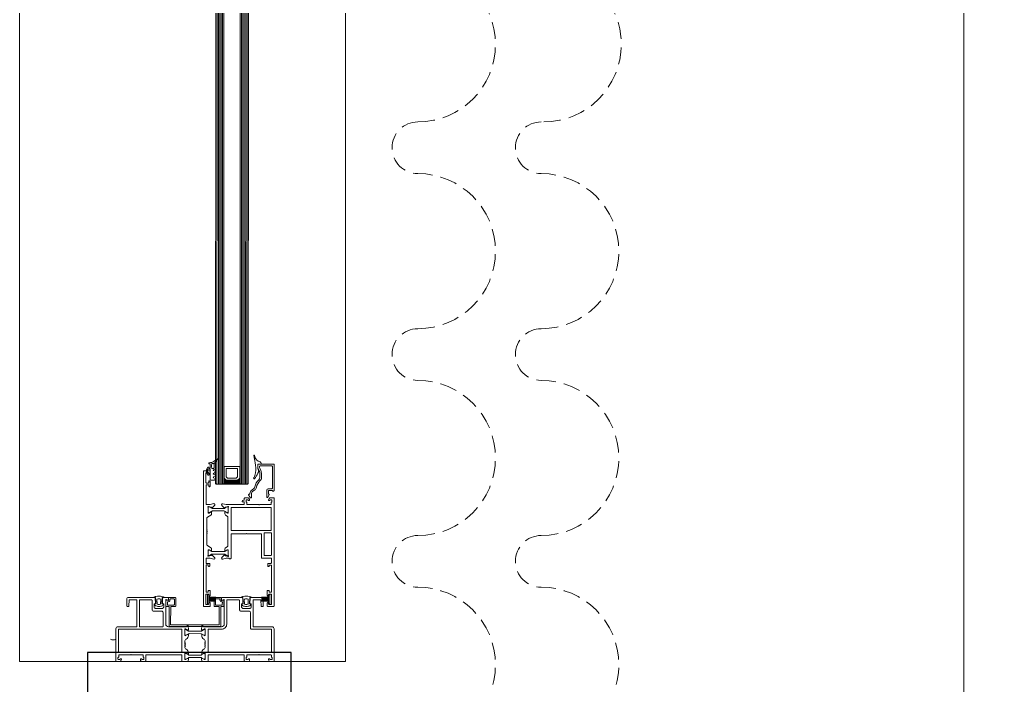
# Model space of a CAD drawing. Header units: centimetres. Extents: x 118932 to 154602, y -32682 to -23521.
# Drawn here: x 140814.1 to 140886.1, y -28168.4 to -28119.4 of the extents above; entities that cross this region are included whole.
import ezdxf

# ---------------------------------------------------------------- set-up
doc = ezdxf.new("R2010")
doc.units = ezdxf.units.CM
doc.header["$LTSCALE"] = 50
doc.header["$MEASUREMENT"] = 0
doc.linetypes.add('HIDDEN', pattern=[0.375, 0.25, -0.125])
doc.layers.add('GEN_02_TF_Halı', color=7, linetype='Continuous', lineweight=5, true_color=0x903373, transparency=0.8)
for name, color, linetype, lineweight, true_color in [('GEN_02_TF_Mobilya', 7, 'Continuous', 5, 0x745e3d), ('GEN_02_TF_Pencere', 7, 'Continuous', 9, 0x6093ac), ('GEN_05_ML_Mermer', 7, 'Continuous', 9, 0x9d8692), ('ÖRÜLECEK DUVARLAR', 7, 'Continuous', 30, 0xfaca30)]:
    doc.layers.add(name, color=color, linetype=linetype, lineweight=lineweight, true_color=true_color)

# ---------------------------------------------------------------- blocks, each defined once
blk = doc.blocks.new('b blok level 1 örülecek duvar')
at = {"layer": 'ÖRÜLECEK DUVARLAR', "elevation": 0.003}
blk.add_lwpolyline([(-862.981, 728.523), (-877.981, 728.523), (-877.983, 667.427), (-862.983, 667.427)], close=True, dxfattribs=at)
blk = doc.blocks.new('P4_')
at = {"layer": 'GEN_02_TF_Pencere', "linetype": 'Continuous'}
for p, q in [((108152.614, 6102.42, 0), (108152.614, 6101.91, 0)), ((108152.634, 6102.42, 0), (108152.634, 6101.91, 0)), ((108152.654, 6102.42, 0), (108152.654, 6101.91, 0)), ((108152.674, 6102.42, 0), (108152.674, 6101.91, 0)), ((108152.694, 6102.42, 0), (108152.694, 6101.91, 0)), ((108152.714, 6102.42, 0), (108152.714, 6101.91, 0)), ((108152.734, 6102.42, 0), (108152.734, 6101.91, 0)), ((108152.754, 6102.42, 0), (108152.754, 6101.91, 0)), ((108152.774, 6102.42, 0), (108152.774, 6101.91, 0)), ((108152.794, 6102.42, 0), (108152.794, 6101.91, 0)), ((108152.814, 6102.42, 0), (108152.814, 6101.91, 0)), ((108152.834, 6102.42, 0), (108152.834, 6101.91, 0)), ((108152.854, 6102.42, 0), (108152.854, 6101.91, 0)), ((108152.874, 6102.42, 0), (108152.874, 6101.91, 0)), ((108152.894, 6102.42, 0), (108152.894, 6101.91, 0)), ((108152.914, 6102.42, 0), (108152.914, 6101.91, 0)), ((108152.614, 6098.014, 0), (108152.614, 6098.524, 0)), ((108152.634, 6098.014, 0), (108152.634, 6098.524, 0)), ((108152.654, 6098.014, 0), (108152.654, 6098.524, 0)), ((108152.674, 6098.014, 0), (108152.674, 6098.524, 0)), ((108152.694, 6098.014, 0), (108152.694, 6098.524, 0)), ((108152.714, 6098.014, 0), (108152.714, 6098.524, 0)), ((108152.734, 6098.014, 0), (108152.734, 6098.524, 0)), ((108152.754, 6098.014, 0), (108152.754, 6098.524, 0)), ((108152.774, 6098.014, 0), (108152.774, 6098.524, 0)), ((108152.794, 6098.014, 0), (108152.794, 6098.524, 0)), ((108152.814, 6098.014, 0), (108152.814, 6098.524, 0)), ((108152.834, 6098.014, 0), (108152.834, 6098.524, 0)), ((108152.854, 6098.014, 0), (108152.854, 6098.524, 0)), ((108152.874, 6098.014, 0), (108152.874, 6098.524, 0)), ((108152.894, 6098.014, 0), (108152.894, 6098.524, 0)), ((108152.914, 6098.014, 0), (108152.914, 6098.524, 0))]:
    blk.add_line(p, q, dxfattribs=at)
at = {"layer": 'GEN_02_TF_Pencere'}
for p, q in [((108142.74, 6101.859, 0), (108142.778, 6101.859, 0)), ((108142.778, 6101.859, 0), (108142.778, 6101.859, 0)), ((108142.808, 6101.834, 0), (108142.808, 6101.649, 0)), ((108142.838, 6101.624, 0), (108143.099, 6101.624, 0)), ((108143.148, 6101.635, 0), (108143.168, 6101.644, 0)), ((108143.836, 6101.318, 0), (108143.823, 6101.32, 0)), ((108144.238, 6100.918, 0), (108051.358, 6100.919, 0)), ((108144.288, 6100.818, 0), (108051.358, 6100.819, 0)), ((108144.288, 6100.718, 0), (108051.358, 6100.719, 0)), ((108144.288, 6100.618, 0), (108051.358, 6100.619, 0)), ((108144.288, 6100.518, 0), (108051.358, 6100.519, 0)), ((108144.238, 6100.918, 0), (108144.288, 6100.868, 0)), ((108144.288, 6100.868, 0), (108144.288, 6100.368, 0)), ((108144.288, 6100.418, 0), (108051.358, 6100.419, 0)), ((108144.288, 6100.318, 0), (108051.358, 6100.319, 0)), ((108142.988, 6099.148, 0), (108142.988, 6100.288, 0)), ((108142.988, 6100.288, 0), (108143.838, 6100.288, 0)), ((108143.138, 6099.298, 0), (108143.138, 6100.138, 0)), ((108143.138, 6100.138, 0), (108143.738, 6100.138, 0)), ((108143.738, 6100.138, 0), (108143.838, 6100.038, 0)), ((108143.838, 6100.288, 0), (108143.988, 6100.138, 0)), ((108143.838, 6100.038, 0), (108143.838, 6099.398, 0)), ((108144.288, 6100.318, 0), (108143.913, 6100.318, 0)), ((108143.913, 6100.318, 0), (108144.063, 6100.168, 0)), ((108143.928, 6100.318, 0), (108143.928, 6100.303, 0)), ((108143.968, 6100.318, 0), (108143.968, 6100.263, 0)), ((108143.988, 6100.138, 0), (108143.988, 6099.298, 0)), ((108144.008, 6100.318, 0), (108144.008, 6100.223, 0)), ((108144.048, 6100.318, 0), (108144.048, 6100.183, 0)), ((108144.063, 6100.168, 0), (108144.063, 6099.268, 0)), ((108144.088, 6100.318, 0), (108144.088, 6099.118, 0)), ((108144.128, 6100.318, 0), (108144.128, 6099.118, 0)), ((108144.168, 6100.318, 0), (108144.168, 6099.118, 0)), ((108144.208, 6100.318, 0), (108144.208, 6099.118, 0)), ((108144.288, 6100.368, 0), (108144.238, 6100.318, 0)), ((108144.248, 6100.318, 0), (108144.248, 6099.118, 0)), ((108144.288, 6099.118, 0), (108144.288, 6100.318, 0)), ((108144.288, 6100.318, 0), (108144.288, 6100.318, 0)), ((108144.288, 6100.318, 0), (108144.288, 6099.118, 0)), ((108144.288, 6099.118, 0), (108051.358, 6099.119, 0)), ((108144.288, 6099.018, 0), (108051.358, 6099.019, 0)), ((108143.838, 6099.148, 0), (108142.988, 6099.148, 0)), ((108143.738, 6099.298, 0), (108143.138, 6099.298, 0)), ((108143.838, 6099.398, 0), (108143.738, 6099.298, 0)), ((108143.988, 6099.298, 0), (108143.838, 6099.148, 0)), ((108144.063, 6099.268, 0), (108143.913, 6099.118, 0)), ((108143.913, 6099.118, 0), (108144.288, 6099.118, 0)), ((108143.928, 6099.133, 0), (108143.928, 6099.118, 0)), ((108143.968, 6099.173, 0), (108143.968, 6099.118, 0)), ((108144.008, 6099.213, 0), (108144.008, 6099.118, 0)), ((108144.048, 6099.253, 0), (108144.048, 6099.118, 0)), ((108144.238, 6099.118, 0), (108144.288, 6099.068, 0)), ((108144.288, 6099.068, 0), (108144.288, 6098.568, 0)), ((108144.288, 6098.918, 0), (108051.358, 6098.919, 0)), ((108144.288, 6098.818, 0), (108051.358, 6098.819, 0)), ((108144.288, 6098.718, 0), (108051.358, 6098.719, 0)), ((108144.288, 6098.618, 0), (108051.358, 6098.619, 0)), ((108144.238, 6098.518, 0), (108051.358, 6098.519, 0)), ((108142.411, 6098.625, 0), (108142.589, 6098.41, 0)), ((108142.674, 6098.466, 0), (108142.463, 6098.665, 0)), ((108142.753, 6098.306, 0), (108142.753, 6098.325, 0)), ((108143.087, 6098.512, 0), (108142.833, 6098.512, 0)), ((108142.853, 6098.414, 0), (108143.038, 6098.414, 0)), ((108143.138, 6098.326, 0), (108143.138, 6098.307, 0)), ((108143.138, 6098.326, 0), (108143.138, 6098.326, 0)), ((108143.22, 6098.361, 0), (108143.181, 6098.454, 0)), ((108143.181, 6098.454, 0), (108143.181, 6098.454, 0)), ((108143.353, 6098.497, 0), (108143.275, 6098.358, 0)), ((108143.484, 6098.361, 0), (108143.428, 6098.494, 0)), ((108143.617, 6098.498, 0), (108143.539, 6098.358, 0)), ((108143.748, 6098.362, 0), (108143.693, 6098.495, 0)), ((108143.859, 6098.495, 0), (108143.804, 6098.362, 0)), ((108143.967, 6098.441, 0), (108143.935, 6098.498, 0)), ((108143.978, 6098.15, 0), (108143.978, 6098.402, 0)), ((108144.288, 6098.568, 0), (108144.238, 6098.518, 0)), ((108142.773, 6098.036, 0), (108142.773, 6098.096, 0)), ((108142.803, 6098.123, 0), (108143.103, 6098.123, 0)), ((108143.039, 6098.219, 0), (108142.853, 6098.218, 0)), ((108143.04, 6097.945, 0), (108143.204, 6097.841, 0)), ((108143.103, 6098.009, 0), (108143.063, 6098.008, 0)), ((108143.103, 6098.123, 0), (108143.103, 6098.009, 0)), ((108143.183, 6097.938, 0), (108143.183, 6098.097, 0)), ((108143.192, 6098.115, 0), (108143.192, 6098.115, 0)), ((108143.204, 6097.841, 0), (108143.454, 6097.841, 0)), ((108143.213, 6098.123, 0), (108143.443, 6098.123, 0)), ((108143.443, 6097.912, 0), (108143.213, 6097.912, 0)), ((108143.454, 6097.841, 0), (108143.617, 6097.945, 0)), ((108143.473, 6098.097, 0), (108143.473, 6097.938, 0)), ((108143.553, 6098.009, 0), (108143.553, 6098.124, 0)), ((108143.553, 6098.124, 0), (108143.948, 6098.124, 0)), ((108143.593, 6098.009, 0), (108143.553, 6098.009, 0))]:
    blk.add_line(p, q, dxfattribs=at)
at = {"layer": 'GEN_02_TF_Pencere', "extrusion": (0, 0, -1), "elevation": 0}
for points in [[(-108142.838, 6102.824), (-108144.758, 6102.824, 0.41421), (-108144.788, 6102.794), (-108144.788, 6102.734, 0.41421), (-108144.758, 6102.704), (-108144.738, 6102.704), (-108144.738, 6102.404), (-108145.008, 6102.404), (-108145.028, 6102.439, 0.414213), (-108145.069, 6102.45), (-108145.24, 6102.351, 0.767327), (-108145.222, 6102.284), (-108144.718, 6102.284, 0.414213), (-108144.618, 6102.384), (-108144.618, 6102.654, -0.414213), (-108144.568, 6102.704), (-108142.978, 6102.704, -0.414213), (-108142.928, 6102.654), (-108142.928, 6101.794, -0.414213), (-108142.978, 6101.744), (-108143.03, 6101.744, -0.127549), (-108143.064, 6101.753, 0.13898), (-108143.658, 6101.893), (-108143.807, 6101.893, 0.215322), (-108144.047, 6101.784, -0.168624), (-108144.504, 6101.526, 0.197358), (-108144.709, 6101.395), (-108144.817, 6101.24, -0.244575), (-108144.964, 6101.164), (-108145.243, 6101.164, 0.767327), (-108145.271, 6101.062), (-108145.073, 6100.948, 0.577351), (-108145.028, 6100.974), (-108145.028, 6101.044), (-108144.964, 6101.044, 0.244575), (-108144.718, 6101.172), (-108144.61, 6101.326, -0.197358), (-108144.482, 6101.408, 0.168624), (-108143.957, 6101.705, -0.215322), (-108143.807, 6101.773), (-108143.56, 6101.773, -0.114883), (-108143.124, 6101.649, 0.126996), (-108143.027, 6101.624), (-108142.838, 6101.624, 0.414213), (-108142.808, 6101.654), (-108142.808, 6102.794, 0.414213), (-108142.838, 6102.824)], [(-108145.318, 6102.819), (-108153.258, 6102.824, 0.198912), (-108153.279, 6102.815, 0.198912), (-108153.288, 6102.794), (-108153.288, 6102.354, 0.414214), (-108153.258, 6102.324), (-108153.058, 6102.324, 0.414214), (-108152.988, 6102.394, 0.414214), (-108153.018, 6102.424), (-108153.098, 6102.424, -0.414214), (-108153.148, 6102.474), (-108153.148, 6102.594, -0.414214), (-108153.098, 6102.644), (-108152.428, 6102.643, -0.414214), (-108152.378, 6102.593), (-108152.378, 6102.473, -0.414214), (-108152.428, 6102.423), (-108152.508, 6102.423, 0.414214), (-108152.538, 6102.393, 0.414214), (-108152.468, 6102.323), (-108152.158, 6102.323, 0.414214), (-108152.108, 6102.373), (-108152.108, 6102.443, 0.414214), (-108152.138, 6102.473), (-108152.238, 6102.473), (-108152.238, 6102.623), (-108150.238, 6102.622), (-108150.238, 6102.472), (-108150.308, 6102.472, 0.414214), (-108150.338, 6102.442), (-108150.338, 6102.382, 0.414214), (-108150.308, 6102.352), (-108150.148, 6102.352, 0.414214), (-108150.118, 6102.382), (-108150.118, 6102.592, -0.414214), (-108150.088, 6102.622), (-108149.738, 6102.622), (-108149.738, 6101.921, 0.414213), (-108149.708, 6101.891), (-108147.938, 6101.89), (-108147.939, 6100.81), (-108147.909, 6100.78), (-108147.939, 6100.75), (-108147.94, 6099.67), (-108149.689, 6099.671, 0.414277), (-108149.789, 6099.571), (-108149.789, 6099.536, 0.339312), (-108149.774, 6099.517), (-108149.754, 6099.512, -0.339802), (-108149.74, 6099.492), (-108149.74, 6099.306), (-108149.81, 6099.045, 0.700085), (-108149.702, 6098.97), (-108149.684, 6098.982), (-108149.513, 6099.155, 0.617948), (-108149.529, 6099.215, -0.283637), (-108149.551, 6099.237), (-108149.602, 6099.421), (-108149.602, 6099.439, -0.673161), (-108149.551, 6099.46, 0.202488), (-108149.529, 6099.451), (-108149.142, 6099.451, -0.414214), (-108149.112, 6099.421), (-108149.112, 6099.399, -0.137872), (-108149.117, 6099.384), (-108149.21, 6099.231, 0.585524), (-108149.193, 6099.201), (-108149.05, 6099.201, 0.261413), (-108148.965, 6099.249), (-108148.889, 6099.373, -0.261413), (-108148.803, 6099.421), (-108147.897, 6099.42), (-108146.726, 6099.42, -0.261413), (-108146.641, 6099.372), (-108146.565, 6099.247, 0.261413), (-108146.48, 6099.199), (-108146.337, 6099.199, 0.585524), (-108146.32, 6099.23), (-108146.413, 6099.382, -0.137872), (-108146.417, 6099.398), (-108146.417, 6099.419, -0.414214), (-108146.387, 6099.449), (-108146, 6099.449, 0.202488), (-108145.979, 6099.458, -0.673161), (-108145.927, 6099.437), (-108145.927, 6099.419), (-108145.978, 6099.235, -0.283637), (-108146.001, 6099.213, 0.617948), (-108146.017, 6099.153), (-108145.846, 6098.98), (-108145.828, 6098.967, 0.700085), (-108145.72, 6099.043), (-108145.79, 6099.304), (-108145.789, 6100.589, -0.414214), (-108145.759, 6100.619), (-108145.619, 6100.619, -0.414214), (-108145.589, 6100.589), (-108145.589, 6100.499, 0.463003), (-108145.555, 6100.47, 0.372825), (-108145.469, 6100.568), (-108145.469, 6100.589, -0.414214), (-108145.439, 6100.619), (-108145.369, 6100.619, 0.414214), (-108145.289, 6100.699), (-108145.289, 6100.869, 0.414214), (-108145.439, 6101.019), (-108145.459, 6101.019, 0.414214), (-108145.489, 6100.989), (-108145.489, 6100.948, 0.380812), (-108145.464, 6100.919, -0.365977), (-108145.439, 6100.889), (-108145.439, 6100.799, -0.414214), (-108145.469, 6100.769), (-108145.579, 6100.769, -0.365977), (-108145.609, 6100.794, 0.369187), (-108145.638, 6100.819), (-108145.759, 6100.819, -0.414214), (-108145.789, 6100.849), (-108145.788, 6101.689), (-108145.818, 6101.719), (-108145.788, 6101.749), (-108145.788, 6102.589, -0.414214), (-108145.758, 6102.619), (-108145.637, 6102.619, 0.365995), (-108145.607, 6102.644, -0.365977), (-108145.578, 6102.669), (-108145.468, 6102.669, -0.414214), (-108145.438, 6102.639), (-108145.438, 6102.549, -0.374045), (-108145.463, 6102.52, 0.366034), (-108145.488, 6102.49), (-108145.488, 6102.449, 0.414214), (-108145.458, 6102.419), (-108145.438, 6102.419, 0.414214), (-108145.288, 6102.569), (-108145.288, 6102.789, 0.414214), (-108145.318, 6102.819)], [(-108147.867, 6102.099, -0.198912), (-108147.888, 6102.09), (-108149.508, 6102.091, -0.414214), (-108149.538, 6102.121), (-108149.538, 6102.592, -0.414214), (-108149.508, 6102.622), (-108147.888, 6102.621, -0.414214), (-108147.858, 6102.591), (-108147.858, 6102.12, -0.198912), (-108147.867, 6102.099)], [(-108157.328, 6102.824), (-108154.938, 6102.824, -0.414214), (-108154.788, 6102.674), (-108154.788, 6101.313, 0.414214), (-108154.758, 6101.283), (-108152.827, 6101.283, 0.414214), (-108152.797, 6101.313), (-108152.797, 6101.824, 0.400696), (-108152.826, 6101.854), (-108153.259, 6101.874, -0.400696), (-108153.288, 6101.904), (-108153.288, 6101.994, -0.414214), (-108153.258, 6102.024), (-108152.737, 6102.024, -0.414214), (-108152.637, 6101.924), (-108152.637, 6101.103, -0.399104), (-108152.684, 6101.053), (-108153.058, 6101.033, -0.429487), (-108153.09, 6101.063), (-108153.09, 6101.083, 0.414214), (-108153.14, 6101.133), (-108153.338, 6101.133, 0.414214), (-108153.438, 6101.033), (-108153.438, 6100.533, 0.414214), (-108153.338, 6100.433), (-108153.14, 6100.433, 0.414214), (-108153.09, 6100.483), (-108153.09, 6100.503, -0.429495), (-108153.058, 6100.533), (-108152.684, 6100.514, -0.399096), (-108152.637, 6100.464), (-108152.637, 6098.988, -0.414214), (-108152.667, 6098.958), (-108152.805, 6098.958, -0.518649), (-108152.833, 6098.998), (-108152.791, 6099.118, 0.518649), (-108152.819, 6099.158), (-108154.588, 6099.158, 0.414214), (-108154.788, 6098.958), (-108154.788, 6097.655, 0.41134), (-108154.758, 6097.625, -0.312805), (-108154.74, 6097.611), (-108154.709, 6097.528, -0.493156), (-108154.726, 6097.501), (-108155.026, 6097.475, -0.957545), (-108155.031, 6097.514, 0.268123), (-108155.016, 6097.527), (-108154.958, 6097.686, 0.843087), (-108154.968, 6097.745), (-108155.419, 6097.745, 0.577366), (-108155.445, 6097.7), (-108155.355, 6097.542, 0.182928), (-108155.344, 6097.533, -0.849637), (-108155.35, 6097.495), (-108155.442, 6097.495, -0.267944), (-108155.702, 6097.645), (-108155.731, 6097.695, 0.267964), (-108155.818, 6097.745), (-108155.941, 6097.745), (-108155.963, 6097.707), (-108155.985, 6097.745), (-108156.043, 6097.745, -1), (-108156.103, 6097.745), (-108156.183, 6097.745, -1), (-108156.243, 6097.745), (-108156.328, 6097.745, 0.267966), (-108156.415, 6097.695), (-108156.444, 6097.645, -0.267944), (-108156.704, 6097.495), (-108156.796, 6097.495, -0.849744), (-108156.802, 6097.533, 0.182697), (-108156.791, 6097.542), (-108156.701, 6097.7, 0.577366), (-108156.727, 6097.745), (-108157.178, 6097.745, 0.843081), (-108157.188, 6097.686), (-108157.13, 6097.527, 0.267761), (-108157.115, 6097.514, -0.957329), (-108157.12, 6097.475), (-108157.358, 6097.495), (-108157.358, 6097.655), (-108157.358, 6097.933, -0.414214), (-108157.328, 6097.963), (-108156.888, 6097.963, 0.414214), (-108156.858, 6097.993), (-108156.858, 6100.624), (-108157.278, 6100.624, -0.414214), (-108157.358, 6100.704), (-108157.358, 6100.874, -0.414214), (-108157.208, 6101.024), (-108157.178, 6101.024, -0.414214), (-108157.158, 6101.004), (-108157.158, 6100.953, -0.36604), (-108157.183, 6100.923, 0.365984), (-108157.208, 6100.894), (-108157.208, 6100.804, 0.414214), (-108157.178, 6100.774), (-108157.068, 6100.774, 0.367429), (-108157.038, 6100.799, -0.364526), (-108157.009, 6100.824), (-108156.888, 6100.824, 0.414214), (-108156.858, 6100.854), (-108156.858, 6101.694), (-108156.828, 6101.724), (-108156.858, 6101.754), (-108156.858, 6102.594, 0.414214), (-108156.888, 6102.624), (-108157.009, 6102.624, -0.364526), (-108157.038, 6102.649, 0.367429), (-108157.068, 6102.674), (-108157.178, 6102.674, 0.414214), (-108157.208, 6102.644), (-108157.208, 6102.554, 0.365984), (-108157.183, 6102.524, -0.36604), (-108157.158, 6102.495), (-108157.158, 6102.444, -0.414214), (-108157.178, 6102.424), (-108157.208, 6102.424, -0.414214), (-108157.358, 6102.574), (-108157.358, 6102.794, -0.414214), (-108157.328, 6102.824)], [(-108154.968, 6102.644), (-108156.678, 6102.644), (-108156.678, 6097.963), (-108154.968, 6097.963), (-108154.968, 6098.958, -0.414214), (-108154.588, 6099.338), (-108152.847, 6099.338, 0.414214), (-108152.817, 6099.368), (-108152.817, 6100.253, 0.414214), (-108152.847, 6100.283), (-108153.538, 6100.283, -0.414214), (-108153.638, 6100.383), (-108153.638, 6100.983, 0.414214), (-108153.738, 6101.083), (-108154.868, 6101.083, -0.414214), (-108154.968, 6101.183), (-108154.968, 6102.644)], [(-108152.637, 6100.345, 0.064394), (-108152.553, 6100.554, 0.064394), (-108152.525, 6100.776, 0.129325), (-108152.637, 6101.207), (-108152.637, 6101.057, -0.399528), (-108152.665, 6101.027), (-108153.079, 6101.007, -0.414214), (-108153.109, 6101.037), (-108153.109, 6101.065, 0.414214), (-108153.139, 6101.095), (-108153.146, 6101.095, 0.295923), (-108153.237, 6101.035, 0.104809), (-108153.293, 6100.776, 0.104809), (-108153.237, 6100.517, 0.295923), (-108153.146, 6100.458), (-108153.139, 6100.458, 0.414214), (-108153.109, 6100.488), (-108153.109, 6100.516, -0.414214), (-108153.079, 6100.546), (-108152.665, 6100.526, -0.399528), (-108152.637, 6100.496), (-108152.637, 6100.345)], [(-108152.778, 6100.631), (-108153.103, 6100.648, -0.337036), (-108153.131, 6100.671, -0.054259), (-108153.143, 6100.776, -0.054259), (-108153.131, 6100.881, -0.337036), (-108153.104, 6100.905), (-108152.778, 6100.922, -0.32284), (-108152.749, 6100.902, -0.093955), (-108152.725, 6100.776, -0.093955), (-108152.749, 6100.65, -0.32284), (-108152.778, 6100.631)], [(-108146.256, 6099.133), (-108146.256, 6098.285, -0.131653), (-108146.272, 6098.225), (-108146.376, 6098.045), (-108146.376, 6098.009, 0.414213), (-108146.336, 6097.969), (-108145.996, 6097.969, 0.414214), (-108145.956, 6098.009), (-108145.956, 6098.045), (-108146.06, 6098.225, -0.131652), (-108146.076, 6098.285), (-108146.076, 6099.133, -0.131652), (-108146.06, 6099.193), (-108145.956, 6099.373), (-108145.956, 6099.409, 0.414214), (-108145.996, 6099.449), (-108146.336, 6099.449, 0.414213), (-108146.376, 6099.409), (-108146.376, 6099.373), (-108146.272, 6099.193, -0.131652), (-108146.256, 6099.133)], [(-108149.252, 6099.135), (-108149.252, 6098.287, 0.131653), (-108149.236, 6098.227), (-108149.132, 6098.047), (-108149.132, 6098.011, -0.414213), (-108149.172, 6097.971), (-108149.512, 6097.971, -0.414214), (-108149.552, 6098.011), (-108149.552, 6098.047), (-108149.448, 6098.227, 0.131652), (-108149.432, 6098.287), (-108149.432, 6099.135, 0.131652), (-108149.448, 6099.195), (-108149.552, 6099.375), (-108149.552, 6099.411, -0.414214), (-108149.512, 6099.451), (-108149.172, 6099.451, -0.414213), (-108149.132, 6099.411), (-108149.132, 6099.375), (-108149.236, 6099.195, 0.131652), (-108149.252, 6099.135)], [(-108153.292, 6094.888, 0.198912), (-108153.283, 6094.867, 0.198912), (-108153.262, 6094.858), (-108152.851, 6094.858, 0.518649), (-108152.823, 6094.898), (-108152.866, 6095.018, -0.518649), (-108152.837, 6095.058), (-108152.671, 6095.058, 0.414214), (-108152.641, 6095.088), (-108152.641, 6095.549, 0.414214), (-108152.671, 6095.579), (-108153.262, 6095.579, 0.414214), (-108153.292, 6095.549), (-108153.292, 6095.209), (-108154.64, 6095.209), (-108154.64, 6096.994), (-108154.64, 6098.779), (-108153.292, 6098.779), (-108153.292, 6098.439, 0.414214), (-108153.262, 6098.409), (-108152.671, 6098.409, 0.414214), (-108152.641, 6098.439), (-108152.641, 6098.899, 0.414214), (-108152.671, 6098.929), (-108152.837, 6098.929, -0.518649), (-108152.866, 6098.969), (-108152.823, 6099.089, 0.518649), (-108152.851, 6099.129), (-108153.262, 6099.129, 0.414214), (-108153.292, 6099.099), (-108153.292, 6098.929, -0.414214), (-108153.322, 6098.899), (-108154.73, 6098.899, 0.414214), (-108154.76, 6098.869), (-108154.76, 6096.994), (-108154.76, 6095.119, 0.414214), (-108154.73, 6095.089), (-108153.322, 6095.089, -0.414214), (-108153.292, 6095.059), (-108153.292, 6094.888)], [(-108153.192, 6098.539), (-108153.192, 6098.98, -0.395113), (-108153.164, 6099.01), (-108152.954, 6099.023, 0.505029), (-108152.811, 6098.829), (-108152.771, 6098.829, -0.414214), (-108152.741, 6098.799), (-108152.741, 6098.539, -0.414214), (-108152.771, 6098.509), (-108153.162, 6098.509, -0.414214), (-108153.192, 6098.539)], [(-108153.258, 6097.615), (-108143.318, 6097.615, 0.414214), (-108143.288, 6097.645), (-108143.288, 6098.085, 0.414214), (-108143.318, 6098.115), (-108143.518, 6098.115, 0.414214), (-108143.588, 6098.045, 0.414214), (-108143.558, 6098.015), (-108143.478, 6098.015, -0.414214), (-108143.428, 6097.965), (-108143.428, 6097.845, -0.414214), (-108143.478, 6097.795), (-108144.148, 6097.795, -0.414214), (-108144.198, 6097.845), (-108144.198, 6097.965, -0.414214), (-108144.148, 6098.015), (-108144.068, 6098.015, 0.414214), (-108144.038, 6098.045, 0.414214), (-108144.108, 6098.115), (-108144.418, 6098.115, 0.414214), (-108144.468, 6098.065), (-108144.468, 6098.045, 0.414214), (-108144.438, 6098.015), (-108144.368, 6098.015, -0.414214), (-108144.338, 6097.985), (-108144.338, 6097.815), (-108145.758, 6097.815, -0.414214), (-108145.788, 6097.845), (-108145.788, 6098.116), (-108145.718, 6098.377, 0.700075), (-108145.826, 6098.453), (-108145.844, 6098.44), (-108146.015, 6098.267, 0.617785), (-108145.999, 6098.207, -0.283333), (-108145.976, 6098.185), (-108145.925, 6098.001), (-108145.925, 6097.983, -0.673162), (-108145.977, 6097.962, 0.202354), (-108145.998, 6097.971), (-108146.385, 6097.971, -0.415901), (-108146.415, 6098.001), (-108146.415, 6098.023, -0.137872), (-108146.411, 6098.038), (-108146.318, 6098.191, 0.585714), (-108146.335, 6098.221), (-108146.478, 6098.221, 0.30109), (-108146.563, 6098.173), (-108146.722, 6097.913, -0.261413), (-108146.807, 6097.865), (-108147.631, 6097.865), (-108147.653, 6097.903), (-108147.675, 6097.865), (-108147.733, 6097.865, 1), (-108147.793, 6097.865), (-108147.873, 6097.865, 1), (-108147.933, 6097.865), (-108148.719, 6097.865, -0.261413), (-108148.804, 6097.913), (-108148.963, 6098.173, 0.261381), (-108149.048, 6098.221), (-108149.191, 6098.221, 0.585524), (-108149.208, 6098.191), (-108149.115, 6098.038, -0.137707), (-108149.11, 6098.023), (-108149.11, 6098.001, -0.414214), (-108149.14, 6097.971), (-108149.527, 6097.971, 0.202488), (-108149.549, 6097.962, -0.673126), (-108149.6, 6097.983), (-108149.6, 6098.001), (-108149.549, 6098.185, -0.283536), (-108149.527, 6098.207, 0.617796), (-108149.511, 6098.267), (-108149.682, 6098.44), (-108149.7, 6098.453, 0.700399), (-108149.808, 6098.377), (-108149.738, 6098.116), (-108149.738, 6097.845, -0.414214), (-108149.768, 6097.815), (-108150.088, 6097.815, -0.414214), (-108150.118, 6097.845), (-108150.118, 6098.055, 0.414214), (-108150.148, 6098.085), (-108150.308, 6098.085, 0.414214), (-108150.338, 6098.055), (-108150.338, 6097.995, 0.414214), (-108150.308, 6097.965), (-108150.238, 6097.965), (-108150.238, 6097.815), (-108152.238, 6097.815), (-108152.238, 6097.965), (-108152.138, 6097.965, 0.414214), (-108152.108, 6097.995), (-108152.108, 6098.065, 0.414214), (-108152.158, 6098.115), (-108152.468, 6098.115, 0.414214), (-108152.538, 6098.045, 0.414214), (-108152.508, 6098.015), (-108152.428, 6098.015, -0.414214), (-108152.378, 6097.965), (-108152.378, 6097.845, -0.414214), (-108152.428, 6097.795), (-108153.098, 6097.795, -0.414214), (-108153.148, 6097.845), (-108153.148, 6097.965, -0.414214), (-108153.098, 6098.015), (-108153.018, 6098.015, 0.414214), (-108152.988, 6098.045, 0.414214), (-108153.058, 6098.115), (-108153.258, 6098.115, 0.414214), (-108153.288, 6098.085), (-108153.288, 6097.645, 0.414214), (-108153.258, 6097.615)], [(-108155.299, 6097.424), (-108155.299, 6096.577, -0.131652), (-108155.315, 6096.517), (-108155.419, 6096.337), (-108155.419, 6096.301, 0.414214), (-108155.379, 6096.261), (-108155.039, 6096.261, 0.414214), (-108154.999, 6096.301), (-108154.999, 6096.337), (-108155.103, 6096.517, -0.131652), (-108155.119, 6096.577), (-108155.119, 6097.424, -0.131652), (-108155.103, 6097.484), (-108154.999, 6097.664), (-108154.999, 6097.701, 0.414214), (-108155.039, 6097.741), (-108155.379, 6097.741, 0.414214), (-108155.419, 6097.701), (-108155.419, 6097.664), (-108155.315, 6097.484, -0.131652), (-108155.299, 6097.424)], [(-108157.058, 6097.424), (-108157.058, 6096.577, -0.131652), (-108157.074, 6096.517), (-108157.178, 6096.337), (-108157.178, 6096.301, 0.414214), (-108157.138, 6096.261), (-108156.798, 6096.261, 0.414214), (-108156.758, 6096.301), (-108156.758, 6096.337), (-108156.862, 6096.517, -0.131652), (-108156.878, 6096.577), (-108156.878, 6097.424, -0.131652), (-108156.862, 6097.484), (-108156.758, 6097.664), (-108156.758, 6097.701, 0.414214), (-108156.798, 6097.741), (-108157.138, 6097.741, 0.414214), (-108157.178, 6097.701), (-108157.178, 6097.664), (-108157.074, 6097.484, -0.131652), (-108157.058, 6097.424)], [(-108156.858, 6093.381), (-108156.858, 6096.012, 0.414214), (-108156.888, 6096.042), (-108157.328, 6096.042, -0.414214), (-108157.358, 6096.072), (-108157.358, 6096.351), (-108157.358, 6096.51), (-108157.12, 6096.53, -0.957329), (-108157.115, 6096.491, 0.267761), (-108157.13, 6096.478), (-108157.188, 6096.319, 0.843081), (-108157.178, 6096.261), (-108156.727, 6096.261, 0.577366), (-108156.701, 6096.306), (-108156.791, 6096.463, 0.182697), (-108156.802, 6096.472, -0.849744), (-108156.796, 6096.511), (-108156.704, 6096.511, -0.267944), (-108156.444, 6096.361), (-108156.415, 6096.311, 0.267966), (-108156.328, 6096.261), (-108156.243, 6096.261, -1), (-108156.183, 6096.261), (-108156.103, 6096.261, -1), (-108156.043, 6096.261), (-108155.985, 6096.261), (-108155.963, 6096.299), (-108155.941, 6096.261), (-108155.818, 6096.261, 0.267964), (-108155.731, 6096.311), (-108155.702, 6096.361, -0.267944), (-108155.442, 6096.511), (-108155.35, 6096.511, -0.849637), (-108155.344, 6096.472, 0.182928), (-108155.355, 6096.463), (-108155.445, 6096.306, 0.577366), (-108155.419, 6096.261), (-108154.968, 6096.261, 0.843087), (-108154.958, 6096.319), (-108155.016, 6096.478, 0.268123), (-108155.031, 6096.491, -0.957545), (-108155.026, 6096.53), (-108154.726, 6096.504, -0.493156), (-108154.709, 6096.477), (-108154.74, 6096.394, -0.312805), (-108154.758, 6096.381, 0.41134), (-108154.788, 6096.351), (-108154.788, 6095.047, 0.414214), (-108154.588, 6094.847), (-108152.817, 6094.847, 0.414214), (-108152.787, 6094.877), (-108152.837, 6095.017, -0.414214), (-108152.807, 6095.047), (-108152.667, 6095.047, -0.414214), (-108152.637, 6095.017), (-108152.637, 6094.666, -0.399096), (-108152.684, 6094.617), (-108153.058, 6094.597, -0.429495), (-108153.09, 6094.627), (-108153.09, 6094.647, 0.414214), (-108153.14, 6094.697), (-108153.338, 6094.697, 0.414214), (-108153.438, 6094.597), (-108153.438, 6094.097, 0.414214), (-108153.338, 6093.997), (-108153.14, 6093.997, 0.414214), (-108153.09, 6094.047), (-108153.09, 6094.067, -0.429487), (-108153.058, 6094.097), (-108152.684, 6094.078, -0.399104), (-108152.637, 6094.028), (-108152.637, 6092.081, -0.414214), (-108152.737, 6091.981), (-108153.258, 6091.981, -0.414214), (-108153.288, 6092.011), (-108153.288, 6092.101, -0.400696), (-108153.259, 6092.131), (-108152.826, 6092.151, 0.400696), (-108152.797, 6092.181), (-108152.797, 6092.692, 0.414214), (-108152.827, 6092.722), (-108154.758, 6092.722, 0.414214), (-108154.788, 6092.692), (-108154.788, 6091.331, -0.414214), (-108154.938, 6091.181), (-108157.328, 6091.181, -0.414214), (-108157.358, 6091.211), (-108157.358, 6091.431, -0.414214), (-108157.208, 6091.581), (-108157.178, 6091.581, -0.414214), (-108157.158, 6091.561), (-108157.158, 6091.511, -0.36604), (-108157.183, 6091.481, 0.365984), (-108157.208, 6091.451), (-108157.208, 6091.361, 0.414214), (-108157.178, 6091.331), (-108157.068, 6091.331, 0.367429), (-108157.038, 6091.356, -0.364526), (-108157.009, 6091.381), (-108156.888, 6091.381, 0.414214), (-108156.858, 6091.411), (-108156.858, 6092.251), (-108156.828, 6092.281), (-108156.858, 6092.311), (-108156.858, 6093.151, 0.414214), (-108156.888, 6093.181), (-108157.009, 6093.181, -0.364526), (-108157.038, 6093.206, 0.367429), (-108157.068, 6093.231), (-108157.178, 6093.231, 0.414214), (-108157.208, 6093.201), (-108157.208, 6093.111, 0.365984), (-108157.183, 6093.082, -0.36604), (-108157.158, 6093.052), (-108157.158, 6093.001, -0.414214), (-108157.178, 6092.981), (-108157.208, 6092.981, -0.414214), (-108157.358, 6093.131), (-108157.358, 6093.301, -0.414214), (-108157.278, 6093.381), (-108156.858, 6093.381)], [(-108153.184, 6094.987, -0.190395), (-108153.192, 6095.008), (-108153.192, 6095.449, -0.414214), (-108153.162, 6095.479), (-108152.771, 6095.479, -0.414214), (-108152.741, 6095.449), (-108152.741, 6095.188, -0.414214), (-108152.771, 6095.158), (-108152.811, 6095.158, 0.505029), (-108152.954, 6094.964), (-108153.164, 6094.978, -0.190395), (-108153.184, 6094.987)], [(-108152.637, 6093.909, 0.064394), (-108152.553, 6094.118, 0.064394), (-108152.525, 6094.34, 0.129325), (-108152.637, 6094.771), (-108152.637, 6094.621, -0.399528), (-108152.665, 6094.591), (-108153.079, 6094.57, -0.414214), (-108153.109, 6094.6), (-108153.109, 6094.629, 0.414214), (-108153.139, 6094.659), (-108153.146, 6094.659, 0.295923), (-108153.237, 6094.599, 0.104809), (-108153.293, 6094.34, 0.104809), (-108153.237, 6094.081, 0.295923), (-108153.146, 6094.022), (-108153.139, 6094.022, 0.414214), (-108153.109, 6094.052), (-108153.109, 6094.08, -0.414214), (-108153.079, 6094.11), (-108152.665, 6094.089, -0.399528), (-108152.637, 6094.059), (-108152.637, 6093.909)], [(-108152.778, 6094.195), (-108153.103, 6094.212, -0.337036), (-108153.131, 6094.235, -0.054259), (-108153.143, 6094.34, -0.054259), (-108153.131, 6094.445, -0.337036), (-108153.104, 6094.469), (-108152.778, 6094.485, -0.32284), (-108152.749, 6094.466, -0.093955), (-108152.725, 6094.34, -0.093955), (-108152.749, 6094.214, -0.32284), (-108152.778, 6094.195)], [(-108154.788, 6094.617), (-108154.788, 6092.932, 0.414189), (-108154.758, 6092.902), (-108152.847, 6092.902, 0.414238), (-108152.817, 6092.932), (-108152.817, 6093.817, 0.414214), (-108152.847, 6093.847), (-108153.538, 6093.847, -0.414214), (-108153.638, 6093.947), (-108153.638, 6094.547, 0.414214), (-108153.738, 6094.647), (-108154.758, 6094.647, 0.414214), (-108154.788, 6094.617)]]:
    blk.add_lwpolyline(points, format="xyb", close=True, dxfattribs=at)
for points in [[(-108147.698, 6102.62), (-108145.988, 6102.62), (-108145.99, 6099.669), (-108147.7, 6099.67), (-108147.698, 6102.62)], [(-108156.678, 6096.042), (-108156.678, 6091.361), (-108154.968, 6091.361), (-108154.968, 6096.042), (-108156.678, 6096.042)]]:
    blk.add_lwpolyline(points, close=True, dxfattribs=at)
at = {"layer": 'GEN_02_TF_Pencere', "linetype": 'Continuous', "elevation": 0}
for points in [[(108153.104, 6102.42), (108152.424, 6102.42), (108152.424, 6102.51), (108153.104, 6102.51), (108153.104, 6102.42)], [(108152.424, 6098.014), (108153.104, 6098.014), (108153.104, 6097.924), (108152.424, 6097.924), (108152.424, 6098.014)]]:
    blk.add_lwpolyline(points, close=True, dxfattribs=at)
at = {"layer": 'GEN_02_TF_Pencere'}
blk.add_arc((108155.435, 6090.978, 0), 0.332, 322.14422, 37.85578, dxfattribs=at)
for centre, major_axis, start_param, end_param in [((108142.172, 6101.345, 0), (-0.03, 0), -1.226961, -0.000036), ((108142.172, 6101.345, 0), (0.03, 0), 3.142037, 4.994419), ((108142.013, 6101.891, 0), (-0.64, 0), 1.805526, 2.955356), ((108140.359, 6108.595, 0), (-8.856, 0), 1.777943, 1.838474), ((108142.74, 6101.775, 0), (0.1, 0), 1.570967, 2.940044), ((108143.153, 6100.183, 0), (1.549, 0), 1.378609, 1.866448), ((108142.778, 6101.834, 0), (-0.03, 0), 3.141594, 4.712388), ((108142.838, 6101.649, 0), (-0.03, 0), 0.000001, 1.570795), ((108143.099, 6101.708, 0), (0.1, 0), -1.570782, -1.053513), ((108143.312, 6101.436, 0), (0.286, 0), 0.956763, 2.099792), ((108143.287, 6100.733, 0), (-0.88, 0), 4.086507, 4.527649), ((108141.541, 6099.142, 0), (-3.543, 0), 3.990064, 4.134382), ((108143.834, 6101.35, 0), (-0.0382, 0), 0.629084, 1.300082), ((108143.836, 6101.36, 0), (-0.05, 0), 1.57101, 3.466737)]:
    blk.add_ellipse(centre, major_axis=major_axis, ratio=0.839387, start_param=start_param, end_param=end_param, dxfattribs=at)
at = {"layer": 'GEN_02_TF_Pencere', "extrusion": (0, 0, -1)}
for centre, major_axis, start_param, end_param in [((108142.439, 6098.643, 0), (-0.0344, 0), -0.614619, 2.340265), ((108142.185, 6098.15, 0), (-0.5, 0), 2.512106, 2.949893), ((108142.709, 6098.499, 0), (-0.0509, 0), 3.745027, 5.454025), ((108142.833, 6098.423, 0), (0.1, 0), 3.745027, 4.711234), ((108142.853, 6098.326, 0), (0.1, 0), 3.140436, 4.711234), ((108142.853, 6098.307, 0), (-0.1, 0), 4.711232, 6.28203), ((108143.038, 6098.326, 0), (-0.1, 0), 1.569641, 3.140438), ((108143.038, 6098.307, 0), (-0.1, 0), 3.140436, 4.711234), ((108143.087, 6098.424, 0), (0.1, 0), 4.711235, 5.320589), ((108143.087, 6098.424, 0), (-0.1, 0), 2.178997, 2.788351), ((108143.248, 6098.37, 0), (-0.03, 0), 3.628945, 5.929947), ((108143.39, 6098.481, 0), (-0.0413, 0), 0.458705, 2.776142), ((108143.512, 6098.37, 0), (0.03, 0), 0.487351, 2.788352), ((108143.654, 6098.482, 0), (-0.0413, 0), 0.458704, 2.776141), ((108143.776, 6098.371, 0), (-0.03, 0), 3.490789, 5.931679), ((108143.898, 6098.482, 0), (0.0413, 0), 3.504733, 5.82217), ((108143.878, 6098.401, 0), (-0.1, 0), 2.680578, 3.140437), ((108138.418, 6097.506, 0), (-4.337, 0), 2.949895, 3.003759), ((108142.743, 6098.036, 0), (-0.03, 0), 3.140437, 6.105223), ((108142.803, 6098.096, 0), (-0.03, 0), -0.001157, 1.56964), ((108143.063, 6097.973, 0), (-0.04, 0), -0.948289, 1.56964), ((108143.213, 6098.097, 0), (0.03, 0), 3.140439, 3.925836), ((108143.213, 6097.938, 0), (-0.03, 0), 4.711233, 6.282031), ((108143.213, 6098.097, 0), (0.03, 0), 3.925836, 4.711232), ((108143.443, 6098.097, 0), (0.03, 0), 4.711232, 6.282029), ((108143.443, 6097.938, 0), (0.03, 0), -0.001157, 1.56964), ((108143.593, 6097.974, 0), (0.04, 0), 4.711234, 7.229163), ((108143.948, 6098.15, 0), (-0.03, 0), 3.140437, 4.711235)]:
    blk.add_ellipse(centre, major_axis=major_axis, ratio=0.881548, start_param=start_param, end_param=end_param, dxfattribs=at)
at = {"layer": 'GEN_05_ML_Mermer', "elevation": -0.003}
blk.add_lwpolyline([(108157.362, 6084.08), (108157.355, 6108.077), (107932.354, 6108.006), (107932.362, 6084.008)], close=True, dxfattribs=at)
blk = doc.blocks.new('DOGRAMA LEVEL 0 C BLOK')
at = {"rotation": 269.9818727565892}
blk.add_blockref('P4_', (-5467.354, 108185.506, 0), dxfattribs=at)
blk = doc.blocks.new('Drapery Nest - Drape-V397-TYPE F')
at = {"layer": 'GEN_02_TF_Mobilya', "linetype": 'HIDDEN'}
for points in [[(0, 95.25, -1), (0, 133.35, 1), (0, 247.65, -1), (0, 285.75, 1), (0, 400.05, -1), (0, 438.15, 1), (0, 400.05, -1), (0, 285.75, 1), (0, 247.65, -1), (0, 133.35, 1), (0, 95.25, -1), (0, -19.05, 1)], [(-1.81, -361.95, -1), (-1.81, -323.85, 1), (-1.81, -209.55, -1), (-1.81, -171.45, 1), (-1.81, -57.15, -1), (-1.81, -19.05, 1), (-1.81, -57.15, -1), (-1.81, -171.45, 1), (-1.81, -209.55, -1), (-1.81, -323.85, 1), (-1.81, -361.95, -1), (-1.81, -476.25, 1)]]:
    blk.add_lwpolyline(points, format="xyb", close=True, dxfattribs=at)
blk = doc.blocks.new('Drapery Nest - Drape-V396-TYPE F')
at = {"layer": 'GEN_02_TF_Mobilya', "linetype": 'HIDDEN'}
for points in [[(0, 95.25, -1), (0, 133.35, 1), (0, 247.65, -1), (0, 285.75, 1), (0, 400.05, -1), (0, 438.15, 1), (0, 400.05, -1), (0, 285.75, 1), (0, 247.65, -1), (0, 133.35, 1), (0, 95.25, -1), (0, -19.05, 1)], [(0, -361.95, -1), (0, -323.85, 1), (0, -209.55, -1), (0, -171.45, 1), (0, -57.15, -1), (0, -19.05, 1), (0, -57.15, -1), (0, -171.45, 1), (0, -209.55, -1), (0, -323.85, 1), (0, -361.95, -1), (0, -476.25, 1)]]:
    blk.add_lwpolyline(points, format="xyb", close=True, dxfattribs=at)
blk = doc.blocks.new('PPBamako_Cblok_Tefris')
at = {"layer": 'GEN_02_TF_Halı', "elevation": 0.003}
blk.add_lwpolyline([(-302.047, -519.861), (-301.98, -734.421), (-591.657, -734.512), (-591.724, -519.952)], close=True, dxfattribs=at)
for name, p, xscale, yscale, zscale in [('Drapery Nest - Drape-V396-TYPE F', (-631.899, -634.142, 0.003), 0.1000000000000002, 0.1000000000000002, 0.1000000000000002), ('Drapery Nest - Drape-V397-TYPE F', (-622.632, -634.142, 0.003), 0.1000000000000003, 0.1000000000000003, 0.1000000000000003)]:
    blk.add_blockref(name, p, dxfattribs=dict(xscale=xscale, yscale=yscale, zscale=zscale))

msp = doc.modelspace()

# ---------------------------------------------------------------- block references
for name, p in [('b blok level 1 örülecek duvar', (141697.11, -28894.529, -0.006)), ('DOGRAMA LEVEL 0 C BLOK', (140231.612, -28192.901))]:
    msp.add_blockref(name, p)

# ---------------------------------------------------------------- next in the draw order: block references
msp.add_blockref('PPBamako_Cblok_Tefris', (141475.354, -27490.859, -0.003))

doc.saveas('drawing.dxf')
